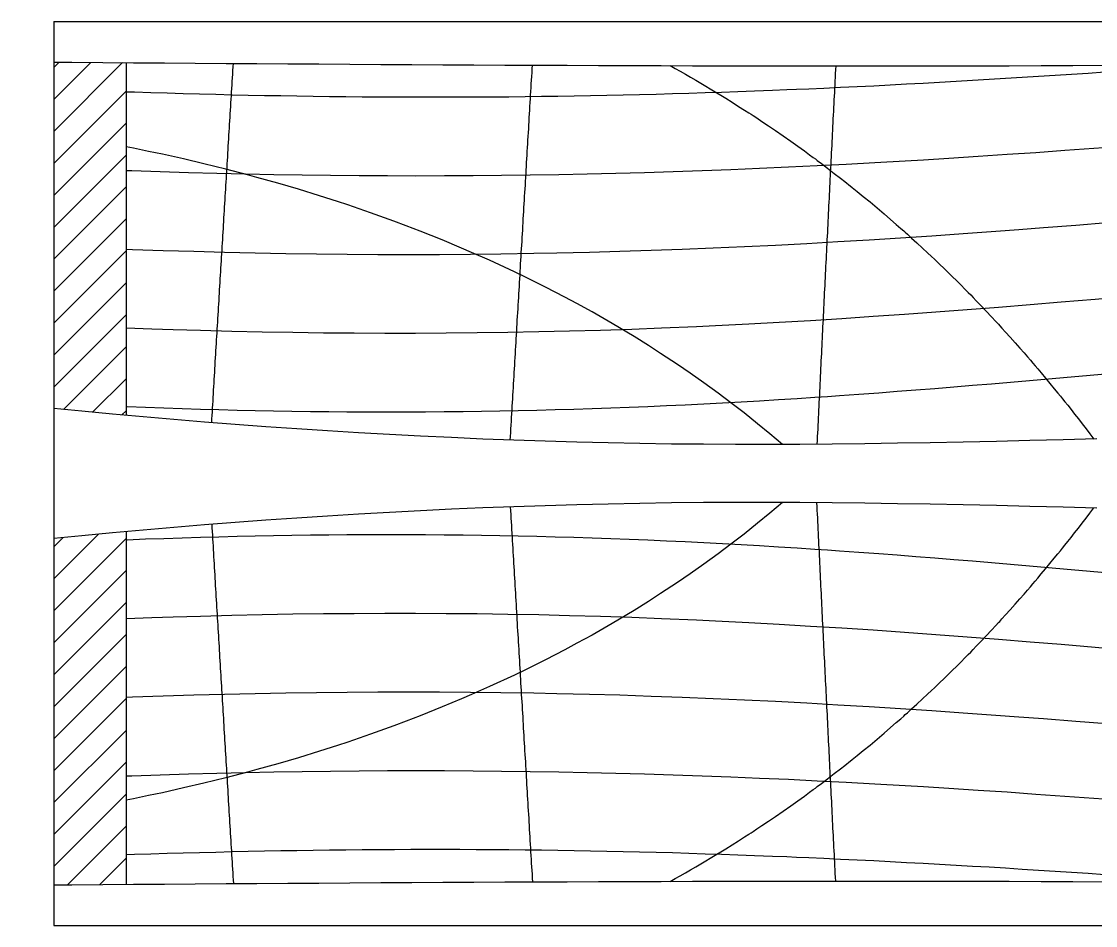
# Model space of a CAD drawing. Extents: x 0 to 10.8, y -3.3 to 3.4.
# Drawn here: x 8.276 to 9.761, y -2.412 to -1.162 of the extents above; entities that cross this region are included whole.
import ezdxf

# ---------------------------------------------------------------- set-up
doc = ezdxf.new("R2010")
doc.units = 0
doc.header["$MEASUREMENT"] = 0
for name, color, linetype in [('buttocks', 7, 'Continuous'), ('stations', 7, 'Continuous'), ('waterlines', 7, 'Continuous'), ('Борт', 7, 'Continuous')]:
    doc.layers.add(name, color=color, linetype=linetype)

msp = doc.modelspace()

# ---------------------------------------------------------------- hatches: boundary and pattern name
at = {"linetype": 'ByBlock'}
h = msp.add_hatch(dxfattribs=at)
h.set_pattern_fill('ANSI31', color=4, scale=0.25, style=0)
h.paths.add_polyline_path([(8.2203, -1.7065), (8.2203, -1.2189), (8.188, -1.2187), (8.1453, -1.2184), (8.1203, -1.2182), (8.1203, -1.6971), (8.159, -1.7009), (8.2014, -1.7048)])
h.paths.add_polyline_path([(8.2203, -2.355), (8.2203, -1.8674), (8.2014, -1.8691), (8.159, -1.873), (8.1203, -1.8767), (8.1203, -2.3557), (8.1453, -2.3556), (8.188, -2.3553)])
h.paths.add_polyline_path([(8.4203, -1.7065), (8.4203, -1.2189), (8.388, -1.2187), (8.3453, -1.2184), (8.3203, -1.2182), (8.3203, -1.6971), (8.359, -1.7009), (8.4014, -1.7048)])
h.paths.add_polyline_path([(8.4203, -2.355), (8.4203, -1.8674), (8.4014, -1.8691), (8.359, -1.873), (8.3203, -1.8767), (8.3203, -2.3557), (8.3453, -2.3556), (8.388, -2.3553)])

# ---------------------------------------------------------------- linework, layer by layer
at = {"color": 2, "linetype": 'ByBlock'}
for p, q in [((8.3203, -1.162), (8.3203, -2.412)), ((8.3203, -1.162), (10.8203, -1.162)), ((8.3203, -2.412), (10.8203, -2.412))]:
    msp.add_line(p, q, dxfattribs=at)
at = {"color": 4, "linetype": 'ByBlock'}
for p, q in [((8.4203, -1.2189), (8.4203, -1.7065)), ((8.4203, -1.8674), (8.4203, -2.355))]:
    msp.add_line(p, q, dxfattribs=at)
at = {"layer": 'buttocks', "color": 135}
for points in [[(9.1727, -1.223), (9.1797, -1.2269), (9.1868, -1.2308), (9.1939, -1.2348), (9.201, -1.2389), (9.2083, -1.2432), (9.2154, -1.2474), (9.2221, -1.2514), (9.2281, -1.255), (9.2329, -1.2579), (9.2375, -1.2606), (9.2427, -1.2637), (9.2498, -1.2681), (9.2584, -1.2736), (9.2674, -1.2793), (9.2755, -1.2844), (9.2815, -1.2883), (9.2848, -1.2903), (9.2875, -1.2921), (9.2925, -1.2954), (9.2997, -1.3002), (9.3086, -1.3061), (9.3185, -1.3129), (9.329, -1.3201), (9.3395, -1.3275), (9.3495, -1.3345), (9.3584, -1.3409), (9.3656, -1.3462), (9.3708, -1.35), (9.3736, -1.352), (9.3763, -1.3541), (9.3821, -1.3585), (9.3905, -1.3649), (9.3997, -1.372), (9.4082, -1.3785), (9.4142, -1.3831), (9.4171, -1.3854), (9.4196, -1.3874), (9.4245, -1.3914), (9.4314, -1.397), (9.4399, -1.4038), (9.4493, -1.4115), (9.4591, -1.4197), (9.4687, -1.4279), (9.4777, -1.4357), (9.4855, -1.4425), (9.4918, -1.448), (9.4959, -1.4516), (9.498, -1.4535), (9.5011, -1.4562), (9.5067, -1.4614), (9.514, -1.4681), (9.5218, -1.4753), (9.5289, -1.4819), (9.5343, -1.4868), (9.5382, -1.4904), (9.5417, -1.4938), (9.5459, -1.4979), (9.5511, -1.5029), (9.5569, -1.5086), (9.563, -1.5146), (9.5692, -1.5207), (9.5751, -1.5266), (9.5804, -1.5319), (9.5849, -1.5365), (9.5885, -1.5401), (9.5918, -1.5435), (9.5962, -1.5481), (9.6024, -1.5547), (9.6097, -1.5624), (9.617, -1.5702), (9.6232, -1.5767), (9.627, -1.5807), (9.6287, -1.5826), (9.6316, -1.5858), (9.6367, -1.5915), (9.6431, -1.5986), (9.65, -1.6063), (9.6566, -1.6137), (9.6623, -1.6202), (9.6671, -1.6257), (9.6712, -1.6304), (9.6745, -1.6343), (9.6776, -1.638), (9.6812, -1.6422), (9.686, -1.648), (9.6919, -1.655), (9.6981, -1.6626), (9.7041, -1.6698), (9.7091, -1.6758), (9.7127, -1.6802), (9.7156, -1.6838), (9.7187, -1.6877), (9.7227, -1.6927), (9.7272, -1.6985), (9.7322, -1.7048), (9.7374, -1.7115), (9.7427, -1.7183), (9.748, -1.7252), (9.7534, -1.7322), (9.7588, -1.7393)], [(9.3281, -1.7467), (9.3108, -1.7321), (9.2936, -1.7181), (9.275, -1.7032), (9.2568, -1.6892), (9.239, -1.6759), (9.2195, -1.6616), (9.2004, -1.6483), (9.1829, -1.6361), (9.1596, -1.6209), (9.143, -1.6101), (9.1228, -1.5975), (9.0928, -1.5796), (9.0648, -1.5635), (9.0439, -1.5521), (9.0273, -1.5432), (9.0005, -1.5293), (8.9718, -1.515), (8.9574, -1.5082), (8.923, -1.4922), (8.8981, -1.4813), (8.8844, -1.4753), (8.8576, -1.4641), (8.827, -1.4519), (8.8076, -1.4445), (8.7904, -1.438), (8.7585, -1.4265), (8.7268, -1.4156), (8.7125, -1.411), (8.688, -1.4031), (8.6588, -1.394), (8.6302, -1.3857), (8.601, -1.3776), (8.588, -1.374), (8.5581, -1.3662), (8.5279, -1.3587), (8.4996, -1.3521), (8.4705, -1.3456), (8.4514, -1.3416), (8.4307, -1.3373), (8.4203, -1.3352)], [(9.3281, -1.8272), (9.3108, -1.8419), (9.2936, -1.8558), (9.275, -1.8707), (9.2568, -1.8847), (9.239, -1.898), (9.2195, -1.9123), (9.2004, -1.9256), (9.1829, -1.9378), (9.1596, -1.953), (9.143, -1.9638), (9.1228, -1.9764), (9.0928, -1.9944), (9.0648, -2.0104), (9.0439, -2.0218), (9.0273, -2.0307), (9.0005, -2.0446), (8.9718, -2.0589), (8.9574, -2.0658), (8.923, -2.0817), (8.8981, -2.0927), (8.8844, -2.0987), (8.8576, -2.1098), (8.827, -2.122), (8.8076, -2.1295), (8.7904, -2.136), (8.7585, -2.1474), (8.7268, -2.1583), (8.7125, -2.163), (8.688, -2.1708), (8.6588, -2.1799), (8.6302, -2.1882), (8.601, -2.1964), (8.588, -2.1999), (8.5581, -2.2077), (8.5279, -2.2152), (8.4996, -2.2218), (8.4705, -2.2283), (8.4514, -2.2323), (8.4307, -2.2366), (8.4203, -2.2386)], [(9.1727, -2.3509), (9.1797, -2.347), (9.1868, -2.3431), (9.1939, -2.3391), (9.201, -2.335), (9.2083, -2.3307), (9.2154, -2.3265), (9.2221, -2.3225), (9.2281, -2.3189), (9.2329, -2.316), (9.2375, -2.3134), (9.2427, -2.3102), (9.2498, -2.3058), (9.2584, -2.3003), (9.2674, -2.2947), (9.2755, -2.2895), (9.2815, -2.2856), (9.2848, -2.2836), (9.2875, -2.2818), (9.2925, -2.2785), (9.2997, -2.2738), (9.3086, -2.2678), (9.3185, -2.2611), (9.329, -2.2538), (9.3395, -2.2465), (9.3495, -2.2394), (9.3584, -2.233), (9.3656, -2.2277), (9.3708, -2.2239), (9.3736, -2.2219), (9.3763, -2.2198), (9.3821, -2.2154), (9.3905, -2.209), (9.3997, -2.202), (9.4082, -2.1955), (9.4142, -2.1908), (9.4171, -2.1886), (9.4196, -2.1865), (9.4245, -2.1826), (9.4314, -2.177), (9.4399, -2.1701), (9.4493, -2.1624), (9.4591, -2.1542), (9.4687, -2.146), (9.4777, -2.1383), (9.4855, -2.1314), (9.4918, -2.126), (9.4959, -2.1223), (9.498, -2.1204), (9.5011, -2.1177), (9.5067, -2.1125), (9.514, -2.1058), (9.5218, -2.0986), (9.5289, -2.092), (9.5343, -2.0871), (9.5382, -2.0835), (9.5417, -2.0801), (9.5459, -2.076), (9.5511, -2.071), (9.5569, -2.0653), (9.563, -2.0593), (9.5692, -2.0532), (9.5751, -2.0473), (9.5804, -2.042), (9.5849, -2.0374), (9.5885, -2.0339), (9.5918, -2.0304), (9.5962, -2.0258), (9.6024, -2.0193), (9.6097, -2.0115), (9.617, -2.0037), (9.6232, -1.9972), (9.627, -1.9932), (9.6287, -1.9914), (9.6316, -1.9881), (9.6367, -1.9824), (9.6431, -1.9753), (9.65, -1.9676), (9.6566, -1.9602), (9.6623, -1.9537), (9.6671, -1.9482), (9.6712, -1.9435), (9.6745, -1.9396), (9.6776, -1.9359), (9.6812, -1.9317), (9.686, -1.9259), (9.6919, -1.9189), (9.6981, -1.9113), (9.7041, -1.9041), (9.7091, -1.8981), (9.7127, -1.8937), (9.7156, -1.8901), (9.7187, -1.8862), (9.7227, -1.8812), (9.7272, -1.8755), (9.7322, -1.8691), (9.7374, -1.8625), (9.7427, -1.8556), (9.748, -1.8487), (9.7534, -1.8417), (9.7588, -1.8346)]]:
    msp.add_lwpolyline(points, dxfattribs=at)
at = {"layer": 'stations', "color": 135}
for points in [[(8.5387, -1.7166), (8.539, -1.7116), (8.5393, -1.7066), (8.5396, -1.7017), (8.5399, -1.6967), (8.5402, -1.6917), (8.5405, -1.6868), (8.5408, -1.6818), (8.5411, -1.6768), (8.5414, -1.6719), (8.5416, -1.6669), (8.5419, -1.6619), (8.5422, -1.657), (8.5425, -1.652), (8.5428, -1.647), (8.5431, -1.6421), (8.5434, -1.6371), (8.5437, -1.6321), (8.544, -1.6272), (8.5443, -1.6222), (8.5446, -1.6172), (8.5449, -1.6123), (8.5452, -1.6073), (8.5455, -1.6023), (8.5458, -1.5974), (8.5461, -1.5924), (8.5464, -1.5874), (8.5467, -1.5825), (8.547, -1.5775), (8.5473, -1.5725), (8.5476, -1.5676), (8.5479, -1.5626), (8.5482, -1.5576), (8.5485, -1.5527), (8.5488, -1.5477), (8.5491, -1.5427), (8.5494, -1.5378), (8.5497, -1.5328), (8.55, -1.5278), (8.5503, -1.5229), (8.5506, -1.5179), (8.5509, -1.5129), (8.5512, -1.508), (8.5515, -1.503), (8.5518, -1.498), (8.5521, -1.4931), (8.5524, -1.4881), (8.5527, -1.4831), (8.553, -1.4782), (8.5533, -1.4732), (8.5536, -1.4683), (8.5539, -1.4633), (8.5542, -1.4583), (8.5545, -1.4534), (8.5548, -1.4484), (8.5551, -1.4434), (8.5554, -1.4385), (8.5557, -1.4335), (8.556, -1.4285), (8.5563, -1.4236), (8.5566, -1.4186), (8.5569, -1.4136), (8.5572, -1.4087), (8.5575, -1.4037), (8.5578, -1.3987), (8.5581, -1.3938), (8.5584, -1.3888), (8.5587, -1.3838), (8.559, -1.3789), (8.5593, -1.3739), (8.5596, -1.3689), (8.5599, -1.364), (8.5602, -1.359), (8.5605, -1.354), (8.5608, -1.3491), (8.5611, -1.3441), (8.5614, -1.3391), (8.5617, -1.3342), (8.562, -1.3292), (8.5623, -1.3242), (8.5626, -1.3193), (8.5629, -1.3143), (8.5632, -1.3093), (8.5635, -1.3044), (8.5638, -1.2994), (8.5641, -1.2944), (8.5644, -1.2895), (8.5647, -1.2845), (8.565, -1.2795), (8.5653, -1.2746), (8.5656, -1.2696), (8.5659, -1.2646), (8.5662, -1.2597), (8.5665, -1.2547), (8.5668, -1.2497), (8.5671, -1.2448), (8.5674, -1.2398), (8.5677, -1.2348), (8.5681, -1.2299), (8.5684, -1.2249), (8.5687, -1.2199)], [(8.9516, -1.7407), (8.9519, -1.7356), (8.9523, -1.7304), (8.9526, -1.7252), (8.9529, -1.72), (8.9532, -1.7148), (8.9535, -1.7096), (8.9538, -1.7045), (8.9541, -1.6993), (8.9544, -1.6941), (8.9547, -1.6889), (8.955, -1.6837), (8.9553, -1.6785), (8.9556, -1.6734), (8.9559, -1.6682), (8.9562, -1.663), (8.9565, -1.6578), (8.9568, -1.6526), (8.9571, -1.6474), (8.9575, -1.6422), (8.9578, -1.6371), (8.9581, -1.6319), (8.9584, -1.6267), (8.9587, -1.6215), (8.959, -1.6163), (8.9593, -1.6111), (8.9596, -1.606), (8.9599, -1.6008), (8.9602, -1.5956), (8.9605, -1.5904), (8.9608, -1.5852), (8.9611, -1.58), (8.9614, -1.5749), (8.9617, -1.5697), (8.962, -1.5645), (8.9624, -1.5593), (8.9627, -1.5541), (8.963, -1.5489), (8.9633, -1.5438), (8.9636, -1.5386), (8.9639, -1.5334), (8.9642, -1.5282), (8.9645, -1.523), (8.9648, -1.5178), (8.9651, -1.5126), (8.9654, -1.5075), (8.9657, -1.5023), (8.966, -1.4971), (8.9663, -1.4919), (8.9666, -1.4867), (8.9669, -1.4815), (8.9672, -1.4764), (8.9676, -1.4712), (8.9679, -1.466), (8.9682, -1.4608), (8.9685, -1.4556), (8.9688, -1.4504), (8.9691, -1.4453), (8.9694, -1.4401), (8.9697, -1.4349), (8.97, -1.4297), (8.9703, -1.4245), (8.9706, -1.4193), (8.9709, -1.4141), (8.9712, -1.409), (8.9715, -1.4038), (8.9718, -1.3986), (8.9721, -1.3934), (8.9725, -1.3882), (8.9728, -1.383), (8.9731, -1.3779), (8.9734, -1.3727), (8.9737, -1.3675), (8.974, -1.3623), (8.9743, -1.3571), (8.9746, -1.3519), (8.9749, -1.3468), (8.9752, -1.3416), (8.9755, -1.3364), (8.9758, -1.3312), (8.9761, -1.326), (8.9764, -1.3208), (8.9767, -1.3157), (8.9771, -1.3105), (8.9774, -1.3053), (8.9777, -1.3001), (8.978, -1.2949), (8.9783, -1.2897), (8.9786, -1.2845), (8.9789, -1.2794), (8.9792, -1.2742), (8.9795, -1.269), (8.9798, -1.2638), (8.9801, -1.2586), (8.9804, -1.2534), (8.9807, -1.2483), (8.9811, -1.2431), (8.9814, -1.2379), (8.9817, -1.2327), (8.982, -1.2275), (8.9823, -1.2223)], [(9.4017, -1.2234), (9.4014, -1.2286), (9.4012, -1.2339), (9.4009, -1.2391), (9.4006, -1.2443), (9.4004, -1.2496), (9.4001, -1.2548), (9.3999, -1.26), (9.3996, -1.2653), (9.3993, -1.2705), (9.3991, -1.2757), (9.3988, -1.2809), (9.3985, -1.2862), (9.3983, -1.2914), (9.398, -1.2966), (9.3977, -1.3019), (9.3975, -1.3071), (9.3972, -1.3123), (9.397, -1.3176), (9.3967, -1.3228), (9.3964, -1.328), (9.3962, -1.3333), (9.3959, -1.3385), (9.3956, -1.3437), (9.3954, -1.3489), (9.3951, -1.3542), (9.3949, -1.3594), (9.3946, -1.3646), (9.3943, -1.3699), (9.3941, -1.3751), (9.3938, -1.3803), (9.3936, -1.3856), (9.3933, -1.3908), (9.393, -1.396), (9.3928, -1.4012), (9.3925, -1.4065), (9.3923, -1.4117), (9.392, -1.4169), (9.3917, -1.4222), (9.3915, -1.4274), (9.3912, -1.4326), (9.3909, -1.4379), (9.3907, -1.4431), (9.3904, -1.4483), (9.3902, -1.4536), (9.3899, -1.4588), (9.3896, -1.464), (9.3894, -1.4692), (9.3891, -1.4745), (9.3889, -1.4797), (9.3886, -1.4849), (9.3884, -1.4902), (9.3881, -1.4954), (9.3878, -1.5006), (9.3876, -1.5059), (9.3873, -1.5111), (9.3871, -1.5163), (9.3868, -1.5216), (9.3865, -1.5268), (9.3863, -1.532), (9.386, -1.5372), (9.3858, -1.5425), (9.3855, -1.5477), (9.3853, -1.5529), (9.385, -1.5582), (9.3847, -1.5634), (9.3845, -1.5686), (9.3842, -1.5739), (9.384, -1.5791), (9.3837, -1.5843), (9.3834, -1.5896), (9.3832, -1.5948), (9.3829, -1.6), (9.3827, -1.6052), (9.3824, -1.6105), (9.3822, -1.6157), (9.3819, -1.6209), (9.3817, -1.6262), (9.3814, -1.6314), (9.3811, -1.6366), (9.3809, -1.6419), (9.3806, -1.6471), (9.3804, -1.6523), (9.3801, -1.6576), (9.3799, -1.6628), (9.3796, -1.668), (9.3793, -1.6732), (9.3791, -1.6785), (9.3788, -1.6837), (9.3786, -1.6889), (9.3783, -1.6942), (9.3781, -1.6994), (9.3778, -1.7046), (9.3776, -1.7099), (9.3773, -1.7151), (9.377, -1.7203), (9.3768, -1.7256), (9.3765, -1.7308), (9.3763, -1.736), (9.376, -1.7412), (9.3758, -1.7465)], [(8.9516, -1.8332), (8.9519, -1.8384), (8.9523, -1.8435), (8.9526, -1.8487), (8.9529, -1.8539), (8.9532, -1.8591), (8.9535, -1.8643), (8.9538, -1.8695), (8.9541, -1.8746), (8.9544, -1.8798), (8.9547, -1.885), (8.955, -1.8902), (8.9553, -1.8954), (8.9556, -1.9006), (8.9559, -1.9058), (8.9562, -1.9109), (8.9565, -1.9161), (8.9568, -1.9213), (8.9571, -1.9265), (8.9575, -1.9317), (8.9578, -1.9369), (8.9581, -1.942), (8.9584, -1.9472), (8.9587, -1.9524), (8.959, -1.9576), (8.9593, -1.9628), (8.9596, -1.968), (8.9599, -1.9731), (8.9602, -1.9783), (8.9605, -1.9835), (8.9608, -1.9887), (8.9611, -1.9939), (8.9614, -1.9991), (8.9617, -2.0043), (8.962, -2.0094), (8.9624, -2.0146), (8.9627, -2.0198), (8.963, -2.025), (8.9633, -2.0302), (8.9636, -2.0354), (8.9639, -2.0405), (8.9642, -2.0457), (8.9645, -2.0509), (8.9648, -2.0561), (8.9651, -2.0613), (8.9654, -2.0665), (8.9657, -2.0716), (8.966, -2.0768), (8.9663, -2.082), (8.9666, -2.0872), (8.9669, -2.0924), (8.9672, -2.0976), (8.9676, -2.1027), (8.9679, -2.1079), (8.9682, -2.1131), (8.9685, -2.1183), (8.9688, -2.1235), (8.9691, -2.1287), (8.9694, -2.1339), (8.9697, -2.139), (8.97, -2.1442), (8.9703, -2.1494), (8.9706, -2.1546), (8.9709, -2.1598), (8.9712, -2.165), (8.9715, -2.1701), (8.9718, -2.1753), (8.9721, -2.1805), (8.9725, -2.1857), (8.9728, -2.1909), (8.9731, -2.1961), (8.9734, -2.2012), (8.9737, -2.2064), (8.974, -2.2116), (8.9743, -2.2168), (8.9746, -2.222), (8.9749, -2.2272), (8.9752, -2.2324), (8.9755, -2.2375), (8.9758, -2.2427), (8.9761, -2.2479), (8.9764, -2.2531), (8.9767, -2.2583), (8.9771, -2.2635), (8.9774, -2.2686), (8.9777, -2.2738), (8.978, -2.279), (8.9783, -2.2842), (8.9786, -2.2894), (8.9789, -2.2946), (8.9792, -2.2997), (8.9795, -2.3049), (8.9798, -2.3101), (8.9801, -2.3153), (8.9804, -2.3205), (8.9807, -2.3257), (8.9811, -2.3308), (8.9814, -2.336), (8.9817, -2.3412), (8.982, -2.3464), (8.9823, -2.3516)], [(9.4017, -2.3505), (9.4014, -2.3453), (9.4012, -2.3401), (9.4009, -2.3348), (9.4006, -2.3296), (9.4004, -2.3244), (9.4001, -2.3191), (9.3999, -2.3139), (9.3996, -2.3087), (9.3993, -2.3034), (9.3991, -2.2982), (9.3988, -2.293), (9.3985, -2.2877), (9.3983, -2.2825), (9.398, -2.2773), (9.3977, -2.2721), (9.3975, -2.2668), (9.3972, -2.2616), (9.397, -2.2564), (9.3967, -2.2511), (9.3964, -2.2459), (9.3962, -2.2407), (9.3959, -2.2354), (9.3956, -2.2302), (9.3954, -2.225), (9.3951, -2.2197), (9.3949, -2.2145), (9.3946, -2.2093), (9.3943, -2.2041), (9.3941, -2.1988), (9.3938, -2.1936), (9.3936, -2.1884), (9.3933, -2.1831), (9.393, -2.1779), (9.3928, -2.1727), (9.3925, -2.1674), (9.3923, -2.1622), (9.392, -2.157), (9.3917, -2.1518), (9.3915, -2.1465), (9.3912, -2.1413), (9.3909, -2.1361), (9.3907, -2.1308), (9.3904, -2.1256), (9.3902, -2.1204), (9.3899, -2.1151), (9.3896, -2.1099), (9.3894, -2.1047), (9.3891, -2.0994), (9.3889, -2.0942), (9.3886, -2.089), (9.3884, -2.0838), (9.3881, -2.0785), (9.3878, -2.0733), (9.3876, -2.0681), (9.3873, -2.0628), (9.3871, -2.0576), (9.3868, -2.0524), (9.3865, -2.0471), (9.3863, -2.0419), (9.386, -2.0367), (9.3858, -2.0314), (9.3855, -2.0262), (9.3853, -2.021), (9.385, -2.0158), (9.3847, -2.0105), (9.3845, -2.0053), (9.3842, -2.0001), (9.384, -1.9948), (9.3837, -1.9896), (9.3834, -1.9844), (9.3832, -1.9791), (9.3829, -1.9739), (9.3827, -1.9687), (9.3824, -1.9634), (9.3822, -1.9582), (9.3819, -1.953), (9.3817, -1.9478), (9.3814, -1.9425), (9.3811, -1.9373), (9.3809, -1.9321), (9.3806, -1.9268), (9.3804, -1.9216), (9.3801, -1.9164), (9.3799, -1.9111), (9.3796, -1.9059), (9.3793, -1.9007), (9.3791, -1.8954), (9.3788, -1.8902), (9.3786, -1.885), (9.3783, -1.8798), (9.3781, -1.8745), (9.3778, -1.8693), (9.3776, -1.8641), (9.3773, -1.8588), (9.377, -1.8536), (9.3768, -1.8484), (9.3765, -1.8431), (9.3763, -1.8379), (9.376, -1.8327), (9.3758, -1.8274)], [(8.5387, -1.8574), (8.539, -1.8623), (8.5393, -1.8673), (8.5396, -1.8723), (8.5399, -1.8772), (8.5402, -1.8822), (8.5405, -1.8872), (8.5408, -1.8921), (8.5411, -1.8971), (8.5414, -1.9021), (8.5416, -1.907), (8.5419, -1.912), (8.5422, -1.917), (8.5425, -1.9219), (8.5428, -1.9269), (8.5431, -1.9319), (8.5434, -1.9368), (8.5437, -1.9418), (8.544, -1.9468), (8.5443, -1.9517), (8.5446, -1.9567), (8.5449, -1.9617), (8.5452, -1.9666), (8.5455, -1.9716), (8.5458, -1.9765), (8.5461, -1.9815), (8.5464, -1.9865), (8.5467, -1.9914), (8.547, -1.9964), (8.5473, -2.0014), (8.5476, -2.0063), (8.5479, -2.0113), (8.5482, -2.0163), (8.5485, -2.0212), (8.5488, -2.0262), (8.5491, -2.0312), (8.5494, -2.0361), (8.5497, -2.0411), (8.55, -2.0461), (8.5503, -2.051), (8.5506, -2.056), (8.5509, -2.061), (8.5512, -2.0659), (8.5515, -2.0709), (8.5518, -2.0759), (8.5521, -2.0808), (8.5524, -2.0858), (8.5527, -2.0908), (8.553, -2.0957), (8.5533, -2.1007), (8.5536, -2.1057), (8.5539, -2.1106), (8.5542, -2.1156), (8.5545, -2.1206), (8.5548, -2.1255), (8.5551, -2.1305), (8.5554, -2.1355), (8.5557, -2.1404), (8.556, -2.1454), (8.5563, -2.1504), (8.5566, -2.1553), (8.5569, -2.1603), (8.5572, -2.1653), (8.5575, -2.1702), (8.5578, -2.1752), (8.5581, -2.1802), (8.5584, -2.1851), (8.5587, -2.1901), (8.559, -2.1951), (8.5593, -2.2), (8.5596, -2.205), (8.5599, -2.21), (8.5602, -2.2149), (8.5605, -2.2199), (8.5608, -2.2249), (8.5611, -2.2298), (8.5614, -2.2348), (8.5617, -2.2398), (8.562, -2.2447), (8.5623, -2.2497), (8.5626, -2.2547), (8.5629, -2.2596), (8.5632, -2.2646), (8.5635, -2.2696), (8.5638, -2.2745), (8.5641, -2.2795), (8.5644, -2.2845), (8.5647, -2.2894), (8.565, -2.2944), (8.5653, -2.2993), (8.5656, -2.3043), (8.5659, -2.3093), (8.5662, -2.3142), (8.5665, -2.3192), (8.5668, -2.3242), (8.5671, -2.3291), (8.5674, -2.3341), (8.5677, -2.3391), (8.5681, -2.344), (8.5684, -2.349), (8.5687, -2.354)]]:
    msp.add_lwpolyline(points, dxfattribs=at)
at = {"layer": 'waterlines', "color": 135}
for points in [[(9.7735, -1.2322), (9.7507, -1.2337), (9.728, -1.2352), (9.7052, -1.2367), (9.6824, -1.2382), (9.6595, -1.2396), (9.6367, -1.241), (9.6139, -1.2424), (9.5911, -1.2438), (9.5683, -1.2451), (9.5455, -1.2464), (9.5227, -1.2476), (9.4998, -1.2488), (9.477, -1.25), (9.4543, -1.2512), (9.4315, -1.2523), (9.4084, -1.2534), (9.3855, -1.2545), (9.3644, -1.2554), (9.3475, -1.2561), (9.3343, -1.2567), (9.3142, -1.2575), (9.2894, -1.2585), (9.2662, -1.2593), (9.244, -1.2601), (9.2214, -1.2608), (9.1985, -1.2615), (9.1758, -1.2622), (9.1532, -1.2628), (9.1305, -1.2634), (9.1078, -1.2639), (9.0852, -1.2644), (9.0625, -1.2649), (9.0399, -1.2652), (9.0173, -1.2656), (8.9947, -1.2659), (8.9721, -1.2662), (8.9495, -1.2664), (8.9269, -1.2666), (8.9044, -1.2667), (8.8818, -1.2668), (8.8592, -1.2668), (8.8367, -1.2668), (8.8142, -1.2668), (8.7916, -1.2667), (8.7691, -1.2666), (8.7466, -1.2664), (8.7241, -1.2662), (8.7016, -1.266), (8.6791, -1.2657), (8.6566, -1.2654), (8.6342, -1.265), (8.6117, -1.2646), (8.5892, -1.2641), (8.5668, -1.2637), (8.5443, -1.2631), (8.5219, -1.2626), (8.4994, -1.262), (8.477, -1.2613), (8.4545, -1.2606), (8.4321, -1.2599), (8.4203, -1.2595)], [(9.7988, -1.3346), (9.7588, -1.3376), (9.7188, -1.3405), (9.6787, -1.3434), (9.6387, -1.3461), (9.5987, -1.3488), (9.5583, -1.3513), (9.5231, -1.3535), (9.4977, -1.355), (9.4559, -1.3574), (9.4161, -1.3596), (9.3763, -1.3617), (9.3363, -1.3636), (9.2965, -1.3654), (9.2566, -1.3671), (9.2169, -1.3686), (9.1771, -1.37), (9.1375, -1.3712), (9.0978, -1.3723), (9.0582, -1.3732), (9.0186, -1.374), (8.9791, -1.3746), (8.9396, -1.3751), (8.9001, -1.3754), (8.8606, -1.3756), (8.8212, -1.3757), (8.7818, -1.3756), (8.7425, -1.3753), (8.7031, -1.375), (8.6638, -1.3745), (8.6245, -1.3738), (8.5853, -1.373), (8.546, -1.3721), (8.5068, -1.3711), (8.4676, -1.3699), (8.4283, -1.3686), (8.4203, -1.3683)], [(9.7769, -1.4406), (9.7337, -1.4441), (9.6891, -1.4475), (9.6549, -1.4501), (9.623, -1.4524), (9.5779, -1.4556), (9.5349, -1.4586), (9.4915, -1.4615), (9.4482, -1.4642), (9.4049, -1.4668), (9.3617, -1.4692), (9.3185, -1.4715), (9.2754, -1.4736), (9.2323, -1.4755), (9.1893, -1.4773), (9.1464, -1.4788), (9.1034, -1.4802), (9.061, -1.4814), (9.0161, -1.4824), (8.9842, -1.483), (8.9385, -1.4837), (8.8967, -1.4841), (8.8538, -1.4844), (8.8113, -1.4845), (8.7687, -1.4844), (8.7262, -1.4841), (8.6837, -1.4837), (8.6412, -1.4831), (8.5987, -1.4823), (8.5563, -1.4813), (8.5139, -1.4802), (8.4716, -1.4789), (8.4292, -1.4775), (8.4203, -1.4771)], [(9.7861, -1.5442), (9.7608, -1.5464), (9.7136, -1.5503), (9.6709, -1.5538), (9.6271, -1.5573), (9.5837, -1.5607), (9.5402, -1.564), (9.4968, -1.5671), (9.4534, -1.5701), (9.4101, -1.573), (9.367, -1.5757), (9.3235, -1.5782), (9.2815, -1.5805), (9.2355, -1.5828), (9.2093, -1.5841), (9.161, -1.5861), (9.1196, -1.5877), (9.0764, -1.5891), (9.0337, -1.5903), (8.991, -1.5913), (8.9484, -1.5921), (8.9057, -1.5927), (8.8632, -1.5931), (8.8207, -1.5933), (8.7782, -1.5933), (8.7357, -1.5931), (8.6933, -1.5928), (8.651, -1.5922), (8.6085, -1.5915), (8.5665, -1.5905), (8.523, -1.5894), (8.4856, -1.5883), (8.4561, -1.5873), (8.4203, -1.586)], [(9.7745, -1.6495), (9.7484, -1.6519), (9.7221, -1.6543), (9.6959, -1.6566), (9.6697, -1.6589), (9.6435, -1.6611), (9.6173, -1.6633), (9.5911, -1.6655), (9.5651, -1.6677), (9.5389, -1.6698), (9.5127, -1.6718), (9.4869, -1.6738), (9.4614, -1.6757), (9.4337, -1.6777), (9.4069, -1.6796), (9.3904, -1.6808), (9.3727, -1.6819), (9.3485, -1.6836), (9.3226, -1.6852), (9.2965, -1.6868), (9.2708, -1.6883), (9.245, -1.6897), (9.2192, -1.6911), (9.1934, -1.6924), (9.1677, -1.6936), (9.142, -1.6947), (9.1163, -1.6957), (9.0906, -1.6967), (9.065, -1.6976), (9.0394, -1.6984), (9.0138, -1.6991), (8.9882, -1.6998), (8.9627, -1.7003), (8.9371, -1.7008), (8.9117, -1.7013), (8.8864, -1.7016), (8.8601, -1.7019), (8.8346, -1.7021), (8.8143, -1.7021), (8.7978, -1.7022), (8.7778, -1.7022), (8.7517, -1.7021), (8.7255, -1.702), (8.7005, -1.7018), (8.6752, -1.7015), (8.6497, -1.7012), (8.6244, -1.7007), (8.599, -1.7003), (8.5737, -1.6997), (8.5484, -1.6991), (8.5231, -1.6984), (8.4978, -1.6976), (8.4725, -1.6968), (8.4472, -1.6959), (8.4219, -1.6949), (8.4203, -1.6948)], [(9.7745, -1.9244), (9.7484, -1.922), (9.7221, -1.9197), (9.6959, -1.9173), (9.6697, -1.915), (9.6435, -1.9128), (9.6173, -1.9106), (9.5911, -1.9084), (9.5651, -1.9063), (9.5389, -1.9042), (9.5127, -1.9021), (9.4869, -1.9001), (9.4614, -1.8982), (9.4337, -1.8962), (9.4069, -1.8943), (9.3904, -1.8932), (9.3727, -1.892), (9.3485, -1.8904), (9.3226, -1.8887), (9.2965, -1.8871), (9.2708, -1.8856), (9.245, -1.8842), (9.2192, -1.8828), (9.1934, -1.8816), (9.1677, -1.8804), (9.142, -1.8792), (9.1163, -1.8782), (9.0906, -1.8772), (9.065, -1.8763), (9.0394, -1.8755), (9.0138, -1.8748), (8.9882, -1.8742), (8.9627, -1.8736), (8.9371, -1.8731), (8.9117, -1.8727), (8.8864, -1.8723), (8.8601, -1.8721), (8.8346, -1.8719), (8.8143, -1.8718), (8.7978, -1.8718), (8.7778, -1.8717), (8.7517, -1.8718), (8.7255, -1.8719), (8.7005, -1.8721), (8.6752, -1.8724), (8.6497, -1.8728), (8.6244, -1.8732), (8.599, -1.8737), (8.5737, -1.8742), (8.5484, -1.8749), (8.5231, -1.8756), (8.4978, -1.8763), (8.4725, -1.8771), (8.4472, -1.878), (8.4219, -1.879), (8.4203, -1.879)], [(9.7861, -2.0297), (9.7608, -2.0276), (9.7136, -2.0236), (9.6709, -2.0201), (9.6271, -2.0166), (9.5837, -2.0132), (9.5402, -2.01), (9.4968, -2.0068), (9.4534, -2.0038), (9.4101, -2.001), (9.367, -1.9983), (9.3235, -1.9957), (9.2815, -1.9934), (9.2355, -1.9911), (9.2093, -1.9899), (9.161, -1.9878), (9.1196, -1.9862), (9.0764, -1.9848), (9.0337, -1.9836), (8.991, -1.9826), (8.9484, -1.9818), (8.9057, -1.9812), (8.8632, -1.9808), (8.8207, -1.9806), (8.7782, -1.9806), (8.7357, -1.9808), (8.6933, -1.9812), (8.651, -1.9817), (8.6085, -1.9825), (8.5665, -1.9834), (8.523, -1.9845), (8.4856, -1.9856), (8.4561, -1.9866), (8.4203, -1.9879)], [(9.7769, -2.1333), (9.7337, -2.1299), (9.6891, -2.1264), (9.6549, -2.1239), (9.623, -2.1215), (9.5779, -2.1183), (9.5349, -2.1153), (9.4915, -2.1125), (9.4482, -2.1097), (9.4049, -2.1071), (9.3617, -2.1047), (9.3185, -2.1024), (9.2754, -2.1003), (9.2323, -2.0984), (9.1893, -2.0966), (9.1464, -2.0951), (9.1034, -2.0937), (9.061, -2.0925), (9.0161, -2.0915), (8.9842, -2.0909), (8.9385, -2.0902), (8.8967, -2.0898), (8.8538, -2.0895), (8.8113, -2.0894), (8.7687, -2.0895), (8.7262, -2.0898), (8.6837, -2.0902), (8.6412, -2.0909), (8.5987, -2.0916), (8.5563, -2.0926), (8.5139, -2.0937), (8.4716, -2.095), (8.4292, -2.0964), (8.4203, -2.0967)], [(9.7988, -2.2393), (9.7588, -2.2363), (9.7188, -2.2334), (9.6787, -2.2306), (9.6387, -2.2278), (9.5987, -2.2252), (9.5583, -2.2226), (9.5231, -2.2204), (9.4977, -2.2189), (9.4559, -2.2165), (9.4161, -2.2143), (9.3763, -2.2122), (9.3363, -2.2103), (9.2965, -2.2085), (9.2566, -2.2068), (9.2169, -2.2053), (9.1771, -2.2039), (9.1375, -2.2027), (9.0978, -2.2016), (9.0582, -2.2007), (9.0186, -2.1999), (8.9791, -2.1993), (8.9396, -2.1988), (8.9001, -2.1985), (8.8606, -2.1983), (8.8212, -2.1983), (8.7818, -2.1983), (8.7425, -2.1986), (8.7031, -2.199), (8.6638, -2.1995), (8.6245, -2.2001), (8.5853, -2.2009), (8.546, -2.2018), (8.5068, -2.2028), (8.4676, -2.204), (8.4283, -2.2053), (8.4203, -2.2056)], [(9.7735, -2.3418), (9.7507, -2.3402), (9.728, -2.3387), (9.7052, -2.3372), (9.6824, -2.3358), (9.6595, -2.3343), (9.6367, -2.3329), (9.6139, -2.3315), (9.5911, -2.3302), (9.5683, -2.3289), (9.5455, -2.3276), (9.5227, -2.3263), (9.4998, -2.3251), (9.477, -2.3239), (9.4543, -2.3227), (9.4315, -2.3216), (9.4084, -2.3205), (9.3855, -2.3195), (9.3644, -2.3185), (9.3475, -2.3178), (9.3343, -2.3172), (9.3142, -2.3164), (9.2894, -2.3155), (9.2662, -2.3146), (9.244, -2.3138), (9.2214, -2.3131), (9.1985, -2.3124), (9.1758, -2.3117), (9.1532, -2.3111), (9.1305, -2.3105), (9.1078, -2.31), (9.0852, -2.3095), (9.0625, -2.3091), (9.0399, -2.3087), (9.0173, -2.3083), (8.9947, -2.308), (8.9721, -2.3078), (8.9495, -2.3075), (8.9269, -2.3074), (8.9044, -2.3072), (8.8818, -2.3071), (8.8592, -2.3071), (8.8367, -2.3071), (8.8142, -2.3071), (8.7916, -2.3072), (8.7691, -2.3073), (8.7466, -2.3075), (8.7241, -2.3077), (8.7016, -2.3079), (8.6791, -2.3082), (8.6566, -2.3085), (8.6342, -2.3089), (8.6117, -2.3093), (8.5892, -2.3098), (8.5668, -2.3103), (8.5443, -2.3108), (8.5219, -2.3114), (8.4994, -2.312), (8.477, -2.3126), (8.4545, -2.3133), (8.4321, -2.314), (8.4203, -2.3144)]]:
    msp.add_lwpolyline(points, dxfattribs=at)
at = {"layer": 'Борт', "color": 134}
for points in [[(8.3203, -1.2182), (8.3453, -1.2184), (8.388, -1.2187), (8.4306, -1.219), (8.4732, -1.2193), (8.5159, -1.2196), (8.5586, -1.2199), (8.6013, -1.2202), (8.644, -1.2205), (8.6868, -1.2207), (8.7296, -1.221), (8.7724, -1.2213), (8.8153, -1.2215), (8.8582, -1.2217), (8.9012, -1.222), (8.9443, -1.2222), (8.9874, -1.2224), (9.0305, -1.2225), (9.0737, -1.2227), (9.117, -1.2229), (9.1604, -1.223), (9.2038, -1.2231), (9.2474, -1.2232), (9.291, -1.2233), (9.3347, -1.2234), (9.3784, -1.2234), (9.4223, -1.2234), (9.4661, -1.2234), (9.51, -1.2234), (9.5539, -1.2233), (9.5979, -1.2232), (9.6418, -1.2231), (9.6858, -1.2229), (9.7297, -1.2228), (9.7736, -1.2225)], [(9.7627, -1.7392), (9.7163, -1.7404), (9.6701, -1.7415), (9.624, -1.7426), (9.5782, -1.7436), (9.5326, -1.7444), (9.4872, -1.7452), (9.4419, -1.7458), (9.3969, -1.7463), (9.3521, -1.7467), (9.3074, -1.7468), (9.263, -1.7468), (9.2187, -1.7466), (9.1747, -1.7462), (9.1308, -1.7455), (9.0871, -1.7447), (9.0435, -1.7437), (9, -1.7424), (8.9567, -1.7409), (8.9135, -1.7393), (8.8704, -1.7374), (8.8275, -1.7354), (8.7846, -1.7331), (8.7418, -1.7307), (8.699, -1.7281), (8.6563, -1.7253), (8.6137, -1.7223), (8.5712, -1.7191), (8.5287, -1.7158), (8.4862, -1.7123), (8.4438, -1.7086), (8.4014, -1.7048), (8.359, -1.7009), (8.3203, -1.6971)], [(9.7627, -1.8347), (9.7163, -1.8335), (9.6701, -1.8324), (9.624, -1.8313), (9.5782, -1.8304), (9.5326, -1.8295), (9.4872, -1.8287), (9.4419, -1.8281), (9.3969, -1.8276), (9.3521, -1.8273), (9.3074, -1.8271), (9.263, -1.8271), (9.2187, -1.8273), (9.1747, -1.8277), (9.1308, -1.8284), (9.0871, -1.8292), (9.0435, -1.8303), (9, -1.8315), (8.9567, -1.833), (8.9135, -1.8346), (8.8704, -1.8365), (8.8275, -1.8386), (8.7846, -1.8408), (8.7418, -1.8432), (8.699, -1.8459), (8.6563, -1.8487), (8.6137, -1.8517), (8.5712, -1.8548), (8.5287, -1.8581), (8.4862, -1.8616), (8.4438, -1.8653), (8.4014, -1.8691), (8.359, -1.873), (8.3203, -1.8767)], [(8.3203, -2.3557), (8.3453, -2.3556), (8.388, -2.3553), (8.4306, -2.355), (8.4732, -2.3547), (8.5159, -2.3543), (8.5586, -2.354), (8.6013, -2.3538), (8.644, -2.3535), (8.6868, -2.3532), (8.7296, -2.3529), (8.7724, -2.3527), (8.8153, -2.3524), (8.8582, -2.3522), (8.9012, -2.352), (8.9443, -2.3518), (8.9874, -2.3516), (9.0305, -2.3514), (9.0737, -2.3512), (9.117, -2.3511), (9.1604, -2.3509), (9.2038, -2.3508), (9.2474, -2.3507), (9.291, -2.3506), (9.3347, -2.3506), (9.3784, -2.3505), (9.4223, -2.3505), (9.4661, -2.3505), (9.51, -2.3505), (9.5539, -2.3506), (9.5979, -2.3507), (9.6418, -2.3508), (9.6858, -2.351), (9.7297, -2.3512), (9.7736, -2.3514)]]:
    msp.add_lwpolyline(points, dxfattribs=at)

doc.saveas('drawing.dxf')
